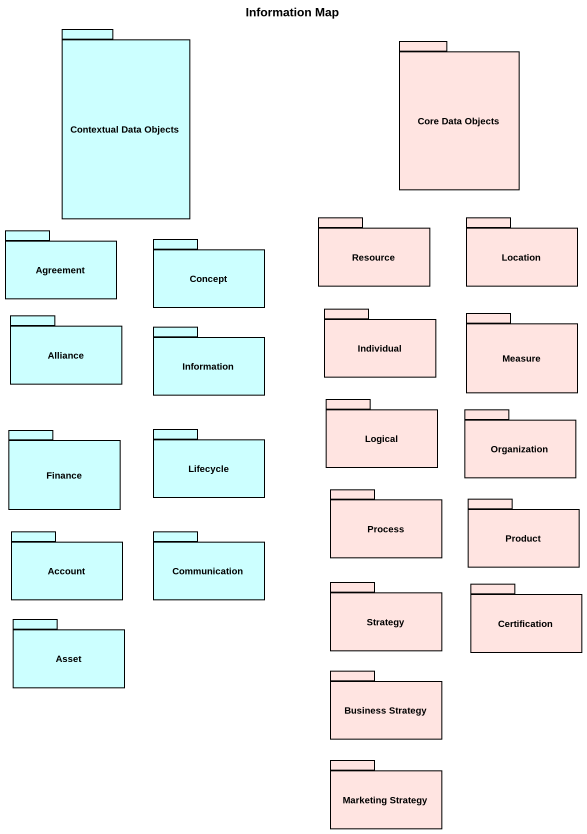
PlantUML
@startuml
title Information Map
package "Contextual Data Objects" as Contextual_Data_Objects #CCFFFF {
}
package "Core Data Objects" as Core_Data_Objects #FFE4E1 {
}
package Resource #FFE4E1 {
}
package Location #FFE4E1 {
}
package Agreement #CCFFFF {
}
package Concept #CCFFFF {
}
package Alliance #CCFFFF {
}
package Information #CCFFFF {
}
package Individual #FFE4E1 {
}
package Measure #FFE4E1 {
}
package Logical #FFE4E1 {
}
package Organization #FFE4E1 {
}
package Finance #CCFFFF {
}
package Lifecycle #CCFFFF {
}
package "Process" as Process_ #FFE4E1 {
}
package Account #CCFFFF {
}
package Communication #CCFFFF {
}
package Product #FFE4E1 {
}
package Strategy #FFE4E1 {
}
package Certification #FFE4E1 {
}
package Asset #CCFFFF {
}
package "Business Strategy" as Business_Strategy #FFE4E1 {
}
package "Marketing Strategy" as Marketing_Strategy #FFE4E1 {
}
@enduml
